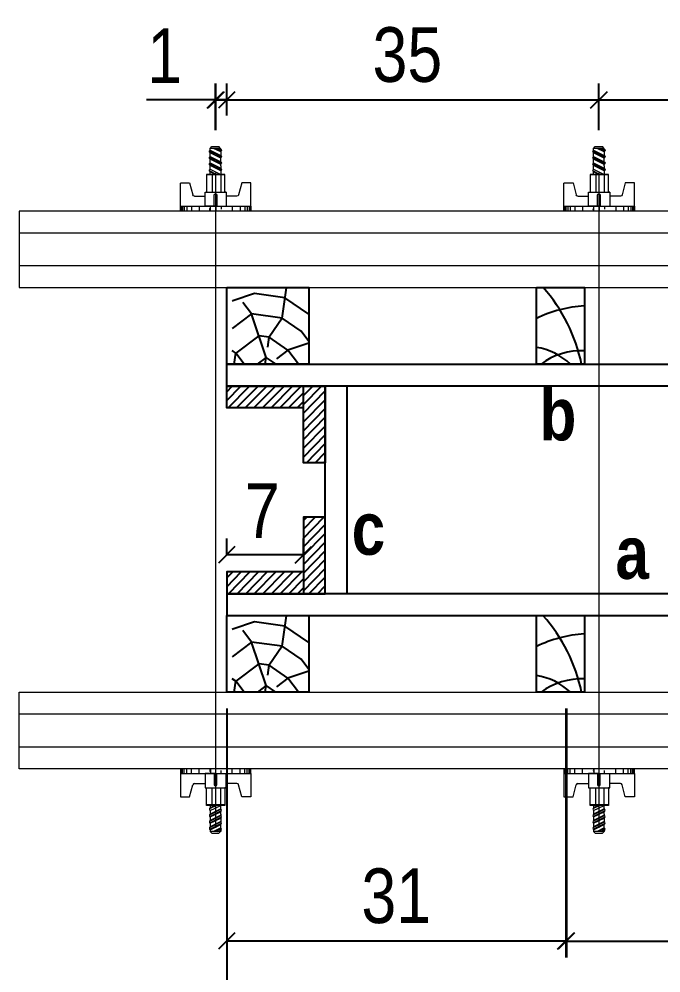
# Model space of a CAD drawing. Extents: x 13741 to 27878, y -21631 to 6985.
# Drawn here: x 19409.6 to 19526.9, y -8333.1 to -8158.6 of the extents above; entities that cross this region are included whole.
import ezdxf

# ---------------------------------------------------------------- set-up
doc = ezdxf.new("R2010")
doc.units = 0
for name, color, linetype in [('1-2 PONTALETE', 7, 'Continuous'), ('COTA', 241, 'Continuous'), ('NOMENCLATURA', 7, 'Continuous'), ('Painéis', 200, 'Continuous'), ('PONTALETE', 7, 'Continuous'), ('SARRAFO', 251, 'Continuous')]:
    doc.layers.add(name, color=color, linetype=linetype)
doc.layers.add('Hachura', color=251, linetype='Continuous', lineweight=9)
doc.layers.add('Perfil Metálico', color=224, linetype='Continuous', lineweight=18)
doc.styles.add('COTA TECNICA 2X', font='techl___.ttf', dxfattribs={"height": 10})
doc.styles.add('ROMANC', font='techb___.ttf', dxfattribs={"height": 2.5})
doc.dimstyles.new('SECAO PILAR', dxfattribs={"dimtxt": 10, "dimasz": 3, "dimexe": 3, "dimexo": 3, "dimgap": 3, "dimtad": 1, "dimdec": 1, "dimlfac": 0.5, "dimzin": 12, "dimdsep": 46, "dimtxsty": 'COTA TECNICA 2X', "dimblk1": 'OBLIQUE', "dimblk2": 'OBLIQUE', "dimsah": 1, "dimcen": 0.9, "dimclrd": 256, "dimclre": 256, "dimclrt": 256, "dimadec": 1, "dimazin": 3, "dimtfac": 1, "dimtdec": 1, "dimtmove": 0, "dimatfit": 3, "dimfxl": 1, "dimtolj": 1, "dimtzin": 12, "dimarcsym": 0})

# ---------------------------------------------------------------- blocks, each defined once
blk = doc.blocks.new('_Oblique')
at = {"color": 0, "linetype": 'ByBlock', "lineweight": -2}
blk.add_line((-0.5, -0.5), (0.5, 0.5), dxfattribs=at)
blk = doc.blocks.new('*D2205')
at = {"layer": 'COTA', "lineweight": -2, "transparency": 16777216}
for p, q in [((19447.54, -8284.73), (19447.54, -8362.02)), ((19571.58, -8284.73), (19571.58, -8362.02)), ((19447.54, -8359.02), (19571.58, -8359.02))]:
    blk.add_line(p, q, dxfattribs=at)
at = {"layer": 'Defpoints', "color": 0, "transparency": 16777216}
for p in [(19447.54, -8281.73), (19571.58, -8281.73), (19571.58, -8359.02)]:
    blk.add_point(p, dxfattribs=at)
at = {"layer": 'COTA', "lineweight": -2, "transparency": 16777216, "xscale": 3, "yscale": 3, "zscale": 3, "rotation": 180}
blk.add_blockref('_Oblique', (19447.54, -8359.02), dxfattribs=at)
at = {"layer": 'COTA', "lineweight": -2, "transparency": 16777216, "xscale": 3, "yscale": 3, "zscale": 3}
blk.add_blockref('_Oblique', (19571.58, -8359.02), dxfattribs=at)
at = {"layer": 'COTA', "transparency": 16777216, "insert": (19509.56, -8350.92), "char_height": 10, "attachment_point": 5, "style": 'COTA TECNICA 2X'}
blk.add_mtext('\\A1;62 - PAINEL', dxfattribs=at)
blk = doc.blocks.new('*D2206')
at = {"layer": 'COTA', "lineweight": -2, "transparency": 16777216}
for p, q in [((19445.47, -8178.91), (19445.47, -8170.36)), ((19447.54, -8176.2), (19447.54, -8170.36)), ((19445.47, -8173.36), (19432.89, -8173.36)), ((19447.54, -8173.36), (19445.47, -8173.36)), ((19447.54, -8173.36), (19450.54, -8173.36))]:
    blk.add_line(p, q, dxfattribs=at)
at = {"layer": 'Defpoints', "color": 0, "transparency": 16777216}
for p in [(19445.47, -8173.36), (19447.54, -8179.2), (19445.47, -8181.91)]:
    blk.add_point(p, dxfattribs=at)
at = {"layer": 'COTA', "lineweight": -2, "transparency": 16777216, "xscale": 3, "yscale": 3, "zscale": 3}
blk.add_blockref('_Oblique', (19445.47, -8173.36), dxfattribs=at)
at = {"layer": 'COTA', "lineweight": -2, "transparency": 16777216, "xscale": 3, "yscale": 3, "zscale": 3, "rotation": 180}
blk.add_blockref('_Oblique', (19447.54, -8173.36), dxfattribs=at)
at = {"layer": 'COTA', "transparency": 16777216, "insert": (19436.18, -8165.3), "char_height": 10, "attachment_point": 5, "style": 'COTA TECNICA 2X'}
blk.add_mtext('\\A1;1', dxfattribs=at)
blk = doc.blocks.new('C')
at = {"layer": 'Hachura', "color": 0}
for p, q in [((0.461, 3.155), (-0.003, 3.155)), ((0.461, 3.05), (-0.003, 3.05)), ((0.461, 2.881), (-0.003, 2.881)), ((0.461, 2.65), (-0.003, 2.65)), ((0, 3.224), (0, -3.224)), ((0.451, 3.224), (0, 3.224)), ((0, 2.747), (0, -1.16)), ((0.451, -3.225), (0.451, 3.224)), ((0.451, 3.224), (2.58, 3.224)), ((2.58, 3.224), (2.58, 2.385)), ((0.461, 2.228), (-0.003, 2.228)), ((1.354, 1.939), (1.354, 0.965)), ((2.58, 2.385), (1.475, 2.094)), ((0.461, 1.512), (0, 1.512)), ((1.741, 0.966), (0.451, 0.966)), ((1.741, -0.968), (1.741, 0.966)), ((1.741, 0.966), (1.741, 0.838)), ((1.741, 0.966), (1.741, 0.838)), ((0.388, 0.487), (0.172, 0.487)), ((1.451, 0.101), (0.451, 0.101)), ((1.741, 0.838), (3.354, 0.838)), ((3.354, 0.451), (1.741, 0.451)), ((3.32, 0.838), (3.32, -0.839)), ((3.354, 0.838), (3.354, -0.839)), ((3.676, 0.451), (3.354, 0.451)), ((3.837, -0.517), (3.354, 0.451)), ((3.354, 0.064), (3.67, -0.57)), ((3.676, 0.451), (4.16, -0.517)), ((3.716, 0.5), (4.251, -0.57)), ((4.371, -0.553), (3.83, 0.53)), ((4.151, 0.451), (3.934, 0.451)), ((4.418, -0.517), (3.934, 0.451)), ((4.151, 0.451), (4.256, 0.451)), ((4.256, 0.451), (4.74, -0.517)), ((4.296, 0.5), (4.831, -0.57)), ((4.952, -0.553), (4.41, 0.53)), ((4.514, 0.451), (4.837, 0.451)), ((4.998, -0.517), (4.514, 0.451)), ((4.837, 0.451), (5.321, -0.517)), ((4.876, 0.5), (5.412, -0.57)), ((5.532, -0.553), (4.991, 0.53)), ((5.579, -0.517), (5.095, 0.451)), ((5.417, 0.451), (5.095, 0.451)), ((5.579, -0.517), (5.095, 0.451)), ((5.417, 0.451), (5.74, -0.194)), ((5.457, 0.5), (5.74, -0.065)), ((5.74, 0.193), (5.571, 0.53)), ((5.74, 0.322), (5.675, 0.451)), ((5.675, 0.451), (5.74, 0.451)), ((5.739, 0.45), (5.9, 0.288)), ((5.739, 0.45), (5.739, -0.518)), ((5.9, -0.356), (5.9, 0.288)), ((0.451, -0.004), (0, -0.004)), ((0.075, -0.481), (0.292, -0.481)), ((0.292, -0.481), (0.397, -0.481)), ((0.451, -0.001), (0.451, -0.968)), ((0.451, -0.157), (1.451, -0.157)), ((0.451, -0.646), (0.451, -0.323)), ((0.451, -3.225), (0.451, -0.646)), ((3.354, -0.323), (1.741, -0.323)), ((3.354, -0.839), (1.741, -0.839)), ((3.354, -0.065), (3.579, -0.517)), ((3.354, -0.517), (3.579, -0.517)), ((3.837, -0.517), (4.16, -0.517)), ((4.418, -0.517), (4.74, -0.517)), ((4.634, -0.517), (4.74, -0.517)), ((4.998, -0.517), (5.321, -0.517)), ((5.579, -0.517), (5.74, -0.517)), ((5.739, -0.518), (5.9, -0.356)), ((5.739, -0.518), (5.739, -0.518)), ((0.461, -1.521), (-0.003, -1.521)), ((0.451, -0.968), (1.741, -0.968)), ((1.354, -1.94), (1.354, -0.968)), ((0.461, -2.228), (-0.003, -2.228)), ((2.58, -2.387), (1.475, -2.096)), ((2.58, -3.225), (2.58, -2.387)), ((0.461, -2.65), (-0.003, -2.65)), ((0.461, -2.881), (-0.003, -2.881)), ((0.461, -3.05), (-0.003, -3.05)), ((0.461, -3.155), (-0.003, -3.155)), ((0, -3.224), (2.568, -3.224))]:
    blk.add_line(p, q, dxfattribs=at)
for centre, radius, start, end in [((1.516, 1.939), 0.161, 104.74356, 180), ((1.445, -0.028), 0.129, 272.69497, 87.30503), ((3.805, 0.389), 0.143, 25.56881, 154.43119), ((4.385, 0.389), 0.143, 25.56881, 154.43119), ((4.966, 0.389), 0.143, 25.56881, 154.43119), ((5.546, 0.389), 0.143, 25.56881, 154.43119), ((0.166, -0.366), 0.174, 221.74404, 317.85924), ((3.708, -0.4), 0.174, 222.14076, 318.25596), ((4.289, -0.4), 0.174, 222.14076, 318.25596), ((4.869, -0.4), 0.174, 222.14076, 318.25596), ((5.45, -0.4), 0.174, 222.14076, 318.25596), ((5.61, -0.401), 0.174, 317.85924, 318.25596), ((1.516, -1.94), 0.161, 180, 255.25644)]:
    blk.add_arc(centre, radius, start, end, dxfattribs=at)
blk = doc.blocks.new('*D2208')
at = {"layer": 'COTA', "lineweight": -2, "transparency": 16777216}
for p, q in [((19447.54, -8284.73), (19447.54, -8330.27)), ((19509.56, -8284.73), (19509.56, -8330.27)), ((19509.56, -8327.27), (19447.54, -8327.27))]:
    blk.add_line(p, q, dxfattribs=at)
at = {"layer": 'Defpoints', "color": 0, "transparency": 16777216}
for p in [(19447.54, -8281.73), (19509.56, -8281.73), (19447.54, -8327.27)]:
    blk.add_point(p, dxfattribs=at)
at = {"layer": 'COTA', "lineweight": -2, "transparency": 16777216, "xscale": 3, "yscale": 3, "zscale": 3, "rotation": 180}
blk.add_blockref('_Oblique', (19447.54, -8327.27), dxfattribs=at)
at = {"layer": 'COTA', "lineweight": -2, "transparency": 16777216, "xscale": 3, "yscale": 3, "zscale": 3}
blk.add_blockref('_Oblique', (19509.56, -8327.27), dxfattribs=at)
at = {"layer": 'COTA', "transparency": 16777216, "insert": (19478.55, -8319.05), "char_height": 10, "attachment_point": 5, "style": 'COTA TECNICA 2X'}
blk.add_mtext('\\A1;31', dxfattribs=at)
blk = doc.blocks.new('*D2212')
at = {"layer": 'COTA', "lineweight": -2, "transparency": 16777216}
for p, q in [((19445.57, -8178.91), (19445.57, -8170.36)), ((19515.59, -8178.91), (19515.59, -8170.36)), ((19445.57, -8173.36), (19515.59, -8173.36))]:
    blk.add_line(p, q, dxfattribs=at)
at = {"layer": 'Defpoints', "color": 0, "transparency": 16777216}
for p in [(19515.59, -8173.36), (19445.57, -8181.91), (19515.59, -8181.91)]:
    blk.add_point(p, dxfattribs=at)
at = {"layer": 'COTA', "lineweight": -2, "transparency": 16777216, "xscale": 3, "yscale": 3, "zscale": 3, "rotation": 180}
blk.add_blockref('_Oblique', (19445.57, -8173.36), dxfattribs=at)
at = {"layer": 'COTA', "lineweight": -2, "transparency": 16777216, "xscale": 3, "yscale": 3, "zscale": 3}
blk.add_blockref('_Oblique', (19515.59, -8173.36), dxfattribs=at)
at = {"layer": 'COTA', "transparency": 16777216, "insert": (19480.58, -8165.14), "char_height": 10, "attachment_point": 5, "style": 'COTA TECNICA 2X'}
blk.add_mtext('\\A1;35', dxfattribs=at)
blk = doc.blocks.new('*D2213')
at = {"layer": 'COTA', "lineweight": -2, "transparency": 16777216}
for p, q in [((19515.59, -8178.91), (19515.59, -8170.36)), ((19573.57, -8179.05), (19573.57, -8170.36)), ((19515.59, -8173.36), (19573.57, -8173.36))]:
    blk.add_line(p, q, dxfattribs=at)
at = {"layer": 'Defpoints', "color": 0, "transparency": 16777216}
for p in [(19573.57, -8173.36), (19515.59, -8181.91), (19573.57, -8182.05)]:
    blk.add_point(p, dxfattribs=at)
at = {"layer": 'COTA', "lineweight": -2, "transparency": 16777216, "xscale": 3, "yscale": 3, "zscale": 3, "rotation": 180}
blk.add_blockref('_Oblique', (19515.59, -8173.36), dxfattribs=at)
at = {"layer": 'COTA', "lineweight": -2, "transparency": 16777216, "xscale": 3, "yscale": 3, "zscale": 3}
blk.add_blockref('_Oblique', (19573.57, -8173.36), dxfattribs=at)
at = {"layer": 'COTA', "transparency": 16777216, "insert": (19544.58, -8165.27), "char_height": 10, "attachment_point": 5, "style": 'COTA TECNICA 2X'}
blk.add_mtext('\\A1;29', dxfattribs=at)
blk = doc.blocks.new('*D2209')
at = {"layer": 'COTA', "lineweight": -2, "transparency": 16777216}
for p, q in [((19509.66, -8284.73), (19509.66, -8330.27)), ((19571.58, -8284.73), (19571.58, -8330.27)), ((19509.66, -8327.27), (19571.58, -8327.27))]:
    blk.add_line(p, q, dxfattribs=at)
at = {"layer": 'Defpoints', "color": 0, "transparency": 16777216}
for p in [(19509.66, -8281.73), (19571.58, -8281.73), (19571.58, -8327.27)]:
    blk.add_point(p, dxfattribs=at)
at = {"layer": 'COTA', "lineweight": -2, "transparency": 16777216, "xscale": 3, "yscale": 3, "zscale": 3, "rotation": 180}
blk.add_blockref('_Oblique', (19509.66, -8327.27), dxfattribs=at)
at = {"layer": 'COTA', "lineweight": -2, "transparency": 16777216, "xscale": 3, "yscale": 3, "zscale": 3}
blk.add_blockref('_Oblique', (19571.58, -8327.27), dxfattribs=at)
at = {"layer": 'COTA', "transparency": 16777216, "insert": (19540.62, -8319.05), "char_height": 10, "attachment_point": 5, "style": 'COTA TECNICA 2X'}
blk.add_mtext('\\A1;31', dxfattribs=at)
blk = doc.blocks.new('*D2211')
at = {"layer": 'COTA', "lineweight": -2, "transparency": 16777216}
for p, q in [((19447.54, -8256.72), (19447.54, -8253.6)), ((19461.56, -8256.72), (19461.56, -8253.6)), ((19461.56, -8256.6), (19447.54, -8256.6))]:
    blk.add_line(p, q, dxfattribs=at)
at = {"layer": 'Defpoints', "color": 0, "transparency": 16777216}
for p in [(19447.54, -8256.6), (19447.54, -8259.72), (19461.56, -8259.72)]:
    blk.add_point(p, dxfattribs=at)
at = {"layer": 'COTA', "lineweight": -2, "transparency": 16777216, "xscale": 3, "yscale": 3, "zscale": 3, "rotation": 180}
blk.add_blockref('_Oblique', (19447.54, -8256.6), dxfattribs=at)
at = {"layer": 'COTA', "lineweight": -2, "transparency": 16777216, "xscale": 3, "yscale": 3, "zscale": 3}
blk.add_blockref('_Oblique', (19461.56, -8256.6), dxfattribs=at)
at = {"layer": 'COTA', "transparency": 16777216, "insert": (19454.05, -8248.53), "char_height": 10, "attachment_point": 5, "style": 'COTA TECNICA 2X'}
blk.add_mtext('\\A1;7', dxfattribs=at)

msp = doc.modelspace()

# ---------------------------------------------------------------- hatches: boundary and pattern name
at = {"layer": 'PONTALETE'}
h = msp.add_hatch(dxfattribs=at)
h.set_pattern_fill('TRONCO', color=1, scale=37.5, angle=82, style=0, pattern_type=2)
h.set_pattern_definition([(82, (7814.067, -6859.06), (-31.91606, 42.35404), [11.25, -26.25]), (82, (7812.21, -6858.8), (-31.91606, 42.35404), [11.25, -26.25]), (82, (7808.757, -6856.42), (-31.91606, 42.35404), [7.5, -30]), (82, (7805.305, -6854.042), (-31.91606, 42.35404), [5.625, -31.875]), (82, (7801.59, -6853.52), (-31.91606, 42.35404), [3.75, -33.75]), (82, (7796.573, -6862.282), (-31.91606, 42.35404), [1.875, -9.375, 1.875, -24.375]), (82, (7795.5, -6856.45), (-31.91606, 42.35404), [1.875, -15, 5.625, -15]), (82, (7794.686, -6848.763), (-31.91606, 42.35404), [1.875, -1.875, 1.875, -31.875]), (82, (7792.57, -6850.36), (-31.91606, 42.35404), [1.875, -35.625]), (82, (7788.594, -6851.694), (-31.91606, 42.35404), [5.625, -31.875]), (82, (7784.88, -6851.17), (-31.91606, 42.35404), [7.5, -30]), (82, (7780.906, -6852.507), (-31.91606, 42.35404), [9.375, -11.25, 1.875, -15]), (172, (7801.1, -6870.492), (-42.35404, -31.91606), [1.875, -3.75, 9.375, -22.5]), (172, (7797.647, -6868.113), (-42.35404, -31.91606), [1.875, -1.875, 5.625, -28.125]), (172, (7783.054, -6864.17), (-42.35404, -31.91606), [3.75, -33.75]), (172, (7798.17, -6864.4), (-42.35404, -31.91606), [7.5, -11.25, 1.875, -16.875]), (172, (7778.006, -6859.673), (-42.35404, -31.91606), [1.875, -35.625]), (172, (7796.834, -6860.425), (-42.35404, -31.91606), [5.625, -31.875]), (172, (7795.5, -6856.45), (-42.35404, -31.91606), [3.75, -33.75]), (172, (7796.02, -6852.737), (-42.35404, -31.91606), [1.875, -5.625, 5.625, -24.375]), (172, (7794.425, -6850.62), (-42.35404, -31.91606), [1.875, -35.625]), (172, (7802.113, -6849.807), (-42.35404, -31.91606), [5.25, -32.25]), (172, (7809.8, -6848.994), (-42.35404, -31.91606), [3.75, -33.75]), (172, (7795.47, -6843.193), (-42.35404, -31.91606), [1.875, -35.625]), (172, (7797.848, -6839.74), (-42.35404, -31.91606), [5.625, -31.875]), (172, (7798.37, -6836.027), (-42.35404, -31.91606), [5.625, -31.875]), (127, (7812.44, -6843.684), (-37.13505, 5.21899), [2.651625, -2.651625, 2.651625, -45.078134]), (127, (7802.113, -6849.807), (-37.13505, 5.21899), [5.30325, -47.72976]), (127, (7781.458, -6862.05), (-37.13505, 5.21899), [5.30325, -47.72976]), (127, (7791.786, -6855.93), (-37.13505, 5.21899), [5.30325, -47.72976]), (127, (7799.474, -6855.116), (-37.13505, 5.21899), [5.30325, -47.72976]), (127, (7808.466, -6845.02), (-37.13505, 5.21899), [5.30325, -47.72976]), (127, (7806.088, -6848.472), (-37.13505, 5.21899), [7.95495, -45.07806]), (127, (7787.81, -6857.264), (-37.13505, 5.21899), [2.65162, -50.38138]), (127, (7783.837, -6858.599), (-37.13505, 5.21899), [2.65162, -50.38138]), (127, (7785.924, -6843.745), (-37.13505, 5.21899), [2.65162, -50.38138]), (127, (7802.404, -6861.208), (-37.13505, 5.21899), [2.65162, -50.38138]), (127, (7792.277, -6838.957), (-37.13505, 5.21899), [2.65162, -50.38138]), (127, (7794.164, -6852.476), (-37.13505, 5.21899), [2.65162, -50.38138]), (127, (7790.973, -6848.24), (-37.13505, 5.21899), [2.65162, -50.38138]), (217, (7798.14, -6851.142), (-5.21899, -37.13505), [2.651625, -2.651625, 7.95495, -39.77481]), (217, (7798.922, -6845.57), (-5.21899, -37.13505), [2.65162, -50.38138]), (217, (7811.92, -6847.398), (-5.21899, -37.13505), [2.65162, -50.38138]), (217, (7801.59, -6853.52), (-5.21899, -37.13505), [2.65162, -50.38138]), (217, (7794.947, -6846.906), (-5.21899, -37.13505), [2.65162, -50.38138]), (217, (7802.926, -6857.495), (-5.21899, -37.13505), [2.65162, -50.38138]), (217, (7805.014, -6842.64), (-5.21899, -37.13505), [2.65162, -50.38138]), (217, (7812.5, -6870.2), (-5.21899, -37.13505), [2.65162, -50.38138]), (217, (7810.905, -6868.083), (-5.21899, -37.13505), [5.30325, -47.72976]), (217, (7809.31, -6865.965), (-5.21899, -37.13505), [5.30325, -47.72976]), (217, (7809.83, -6862.252), (-5.21899, -37.13505), [5.30325, -47.72976]), (217, (7806.38, -6859.873), (-5.21899, -37.13505), [5.30325, -47.72976]), (217, (7793.612, -6842.932), (-5.21899, -37.13505), [5.30325, -47.72976]), (217, (7813.224, -6838.114), (-5.21899, -37.13505), [5.30325, -47.72976]), (217, (7783.777, -6832.082), (-5.21899, -37.13505), [5.30325, -47.72976]), (217, (7787.49, -6832.604), (-5.21899, -37.13505), [5.30325, -47.72976]), (217, (7788.825, -6836.579), (-5.21899, -37.13505), [5.30325, -47.72976]), (217, (7785.172, -6862.573), (-5.21899, -37.13505), [7.95495, -45.07806]), (217, (7792.277, -6838.957), (-5.21899, -37.13505), [7.95495, -45.07806]), (108.56505, (7778.266, -6857.816), (5.218991, 37.135053), [4.1925, -79.66005]), (108.56505, (7796.834, -6860.425), (5.218991, 37.135053), [4.1925, -79.66005]), (108.56505, (7786.215, -6855.146), (5.218991, 37.135053), [4.1925, -79.66005]), (108.56505, (7813.776, -6847.659), (5.218991, 37.135053), [4.1925, -79.66005]), (108.56505, (7809.801, -6848.994), (5.218991, 37.135053), [4.1925, -79.66005]), (108.56505, (7800.808, -6859.09), (5.218991, 37.135053), [4.1925, -79.66005]), (108.56505, (7782.241, -6856.481), (5.218991, 37.135053), [4.1925, -79.66005]), (108.56505, (7794.947, -6846.906), (5.218991, 37.135053), [8.385, -75.46755]), (145.43495, (7789.377, -6846.123), (-37.135053, 5.218991), [4.1925, -79.66005]), (145.43495, (7801.3, -6842.119), (-37.135053, 5.218991), [4.1925, -79.66005]), (145.43495, (7791.264, -6859.642), (-37.135053, 5.218991), [4.1925, -79.66005]), (145.43495, (7788.363, -6866.809), (-37.135053, 5.218991), [4.1925, -79.66005]), (145.43495, (7798.922, -6845.571), (-37.135053, 5.218991), [4.1925, -79.66005]), (145.43495, (7798.4, -6849.285), (-37.135053, 5.218991), [4.1925, -79.66005]), (145.43495, (7790.742, -6863.356), (-37.135053, 5.218991), [8.385, -75.46755]), (145.43495, (7807.653, -6837.331), (-37.135053, 5.218991), [8.385, -75.46755]), (145.43495, (7805.275, -6840.784), (-37.135053, 5.218991), [8.385, -75.46755]), (198.56505, (7806.67, -6871.275), (-37.135053, 5.218991), [4.1925, -79.66005]), (198.56505, (7786.245, -6868.404), (-37.135053, 5.218991), [4.1925, -79.66005]), (198.56505, (7813.284, -6864.63), (-37.135053, 5.218991), [4.1925, -79.66005]), (198.56505, (7779.34, -6863.647), (-37.135053, 5.218991), [4.1925, -79.66005]), (198.56505, (7802.143, -6863.065), (-37.135053, 5.218991), [4.1925, -79.66005]), (198.56505, (7799.474, -6855.116), (-37.135053, 5.218991), [4.1925, -79.66005]), (198.56505, (7792.568, -6850.359), (-37.135053, 5.218991), [4.1925, -79.66005]), (198.56505, (7805.074, -6869.157), (-37.135057, 5.219004), [4.1925, -79.66005]), (198.56505, (7800.808, -6859.09), (-37.135053, 5.218991), [4.1925, -79.66005]), (198.56505, (7806.088, -6848.472), (-37.135053, 5.218991), [4.1925, -79.66005]), (198.56505, (7802.896, -6844.236), (-37.135053, 5.218991), [4.1925, -79.66005]), (198.56505, (7792.8, -6835.244), (-37.135053, 5.218991), [4.1925, -79.66005]), (198.56505, (7777.745, -6861.53), (-37.135053, 5.218991), [4.1925, -79.66005]), (198.56505, (7778.818, -6867.36), (-37.135053, 5.218991), [8.385, -75.46755]), (198.56505, (7805.596, -6865.444), (-37.135053, 5.218991), [8.385, -75.46755]), (235.43495, (7810.383, -6871.797), (-5.218991, -37.135053), [4.1925, -79.66005]), (235.43495, (7816.676, -6840.493), (-5.218991, -37.135053), [4.1925, -79.66005]), (235.43495, (7797.848, -6839.74), (-5.218991, -37.135053), [4.1925, -79.66005]), (235.43495, (7808.757, -6856.42), (-5.218991, -37.135053), [4.1925, -79.66005]), (235.43495, (7812.21, -6858.8), (-5.218991, -37.135053), [4.1925, -79.66005]), (235.43495, (7805.305, -6854.042), (-5.218991, -37.135053), [4.1925, -79.66005]), (235.43495, (7784.59, -6839.77), (-5.218991, -37.135053), [4.1925, -79.66005]), (235.43495, (7783.255, -6835.796), (-5.218991, -37.135053), [8.385, -75.46755])])
h.paths.add_polyline_path([(19448.54, -8221.71), (19462.54, -8221.71), (19462.54, -8207.71), (19448.54, -8207.71)])
h = msp.add_hatch(dxfattribs=at)
h.set_pattern_fill('TRONCO', color=1, scale=37.5, angle=82, style=0, pattern_type=2)
h.set_pattern_definition([(82, (7814.067, -6919.09), (-31.91606, 42.35404), [11.25, -26.25]), (82, (7812.21, -6918.828), (-31.91606, 42.35404), [11.25, -26.25]), (82, (7808.757, -6916.45), (-31.91606, 42.35404), [7.5, -30]), (82, (7805.305, -6914.07), (-31.91606, 42.35404), [5.625, -31.875]), (82, (7801.59, -6913.55), (-31.91606, 42.35404), [3.75, -33.75]), (82, (7796.573, -6922.31), (-31.91606, 42.35404), [1.875, -9.375, 1.875, -24.375]), (82, (7795.5, -6916.48), (-31.91606, 42.35404), [1.875, -15, 5.625, -15]), (82, (7794.686, -6908.79), (-31.91606, 42.35404), [1.875, -1.875, 1.875, -31.875]), (82, (7792.57, -6910.387), (-31.91606, 42.35404), [1.875, -35.625]), (82, (7788.594, -6911.72), (-31.91606, 42.35404), [5.625, -31.875]), (82, (7784.88, -6911.2), (-31.91606, 42.35404), [7.5, -30]), (82, (7780.906, -6912.535), (-31.91606, 42.35404), [9.375, -11.25, 1.875, -15]), (172, (7801.1, -6930.52), (-42.35404, -31.91606), [1.875, -3.75, 9.375, -22.5]), (172, (7797.647, -6928.14), (-42.35404, -31.91606), [1.875, -1.875, 5.625, -28.125]), (172, (7783.054, -6924.197), (-42.35404, -31.91606), [3.75, -33.75]), (172, (7798.17, -6924.428), (-42.35404, -31.91606), [7.5, -11.25, 1.875, -16.875]), (172, (7778.006, -6919.7), (-42.35404, -31.91606), [1.875, -35.625]), (172, (7796.834, -6920.453), (-42.35404, -31.91606), [5.625, -31.875]), (172, (7795.5, -6916.48), (-42.35404, -31.91606), [3.75, -33.75]), (172, (7796.02, -6912.766), (-42.35404, -31.91606), [1.875, -5.625, 5.625, -24.375]), (172, (7794.425, -6910.648), (-42.35404, -31.91606), [1.875, -35.625]), (172, (7802.113, -6909.835), (-42.35404, -31.91606), [5.25, -32.25]), (172, (7809.8, -6909.022), (-42.35404, -31.91606), [3.75, -33.75]), (172, (7795.47, -6903.22), (-42.35404, -31.91606), [1.875, -35.625]), (172, (7797.848, -6899.77), (-42.35404, -31.91606), [5.625, -31.875]), (172, (7798.37, -6896.055), (-42.35404, -31.91606), [5.625, -31.875]), (127, (7812.44, -6903.713), (-37.13505, 5.21899), [2.651625, -2.651625, 2.651625, -45.078134]), (127, (7802.113, -6909.835), (-37.13505, 5.21899), [5.30325, -47.72976]), (127, (7781.458, -6922.08), (-37.13505, 5.21899), [5.30325, -47.72976]), (127, (7791.786, -6915.957), (-37.13505, 5.21899), [5.30325, -47.72976]), (127, (7799.474, -6915.144), (-37.13505, 5.21899), [5.30325, -47.72976]), (127, (7808.466, -6905.047), (-37.13505, 5.21899), [5.30325, -47.72976]), (127, (7806.088, -6908.5), (-37.13505, 5.21899), [7.95495, -45.07806]), (127, (7787.81, -6917.292), (-37.13505, 5.21899), [2.65162, -50.38138]), (127, (7783.837, -6918.627), (-37.13505, 5.21899), [2.65162, -50.38138]), (127, (7785.924, -6903.773), (-37.13505, 5.21899), [2.65162, -50.38138]), (127, (7802.404, -6921.236), (-37.13505, 5.21899), [2.65162, -50.38138]), (127, (7792.277, -6898.985), (-37.13505, 5.21899), [2.65162, -50.38138]), (127, (7794.164, -6912.505), (-37.13505, 5.21899), [2.65162, -50.38138]), (127, (7790.973, -6908.27), (-37.13505, 5.21899), [2.65162, -50.38138]), (217, (7798.14, -6911.17), (-5.21899, -37.13505), [2.651625, -2.651625, 7.95495, -39.77481]), (217, (7798.922, -6905.6), (-5.21899, -37.13505), [2.65162, -50.38138]), (217, (7811.92, -6907.426), (-5.21899, -37.13505), [2.65162, -50.38138]), (217, (7801.59, -6913.548), (-5.21899, -37.13505), [2.65162, -50.38138]), (217, (7794.947, -6906.934), (-5.21899, -37.13505), [2.65162, -50.38138]), (217, (7802.926, -6917.523), (-5.21899, -37.13505), [2.65162, -50.38138]), (217, (7805.014, -6902.67), (-5.21899, -37.13505), [2.65162, -50.38138]), (217, (7812.5, -6930.23), (-5.21899, -37.13505), [2.65162, -50.38138]), (217, (7810.905, -6928.111), (-5.21899, -37.13505), [5.30325, -47.72976]), (217, (7809.31, -6925.994), (-5.21899, -37.13505), [5.30325, -47.72976]), (217, (7809.83, -6922.28), (-5.21899, -37.13505), [5.30325, -47.72976]), (217, (7806.38, -6919.901), (-5.21899, -37.13505), [5.30325, -47.72976]), (217, (7793.612, -6902.96), (-5.21899, -37.13505), [5.30325, -47.72976]), (217, (7813.224, -6898.142), (-5.21899, -37.13505), [5.30325, -47.72976]), (217, (7783.777, -6892.11), (-5.21899, -37.13505), [5.30325, -47.72976]), (217, (7787.49, -6892.632), (-5.21899, -37.13505), [5.30325, -47.72976]), (217, (7788.825, -6896.607), (-5.21899, -37.13505), [5.30325, -47.72976]), (217, (7785.172, -6922.6), (-5.21899, -37.13505), [7.95495, -45.07806]), (217, (7792.277, -6898.985), (-5.21899, -37.13505), [7.95495, -45.07806]), (108.56505, (7778.266, -6917.844), (5.218991, 37.135053), [4.1925, -79.66005]), (108.56505, (7796.834, -6920.453), (5.218991, 37.135053), [4.1925, -79.66005]), (108.56505, (7786.215, -6915.174), (5.218991, 37.135053), [4.1925, -79.66005]), (108.56505, (7813.776, -6907.687), (5.218991, 37.135053), [4.1925, -79.66005]), (108.56505, (7809.801, -6909.022), (5.218991, 37.135053), [4.1925, -79.66005]), (108.56505, (7800.808, -6919.119), (5.218991, 37.135053), [4.1925, -79.66005]), (108.56505, (7782.241, -6916.509), (5.218991, 37.135053), [4.1925, -79.66005]), (108.56505, (7794.947, -6906.934), (5.218991, 37.135053), [8.385, -75.46755]), (145.43495, (7789.377, -6906.151), (-37.135053, 5.218991), [4.1925, -79.66005]), (145.43495, (7801.3, -6902.147), (-37.135053, 5.218991), [4.1925, -79.66005]), (145.43495, (7791.264, -6919.67), (-37.135053, 5.218991), [4.1925, -79.66005]), (145.43495, (7788.363, -6926.837), (-37.135053, 5.218991), [4.1925, -79.66005]), (145.43495, (7798.922, -6905.6), (-37.135053, 5.218991), [4.1925, -79.66005]), (145.43495, (7798.4, -6909.313), (-37.135053, 5.218991), [4.1925, -79.66005]), (145.43495, (7790.742, -6923.384), (-37.135053, 5.218991), [8.385, -75.46755]), (145.43495, (7807.653, -6897.36), (-37.135053, 5.218991), [8.385, -75.46755]), (145.43495, (7805.275, -6900.812), (-37.135053, 5.218991), [8.385, -75.46755]), (198.56505, (7806.67, -6931.303), (-37.135053, 5.218991), [4.1925, -79.66005]), (198.56505, (7786.245, -6928.432), (-37.135053, 5.218991), [4.1925, -79.66005]), (198.56505, (7813.284, -6924.659), (-37.135053, 5.218991), [4.1925, -79.66005]), (198.56505, (7779.34, -6923.675), (-37.135053, 5.218991), [4.1925, -79.66005]), (198.56505, (7802.143, -6923.093), (-37.135053, 5.218991), [4.1925, -79.66005]), (198.56505, (7799.474, -6915.144), (-37.135053, 5.218991), [4.1925, -79.66005]), (198.56505, (7792.568, -6910.387), (-37.135053, 5.218991), [4.1925, -79.66005]), (198.56505, (7805.074, -6929.185), (-37.135057, 5.219004), [4.1925, -79.66005]), (198.56505, (7800.808, -6919.119), (-37.135053, 5.218991), [4.1925, -79.66005]), (198.56505, (7806.088, -6908.5), (-37.135053, 5.218991), [4.1925, -79.66005]), (198.56505, (7802.896, -6904.265), (-37.135053, 5.218991), [4.1925, -79.66005]), (198.56505, (7792.8, -6895.272), (-37.135053, 5.218991), [4.1925, -79.66005]), (198.56505, (7777.745, -6921.557), (-37.135053, 5.218991), [4.1925, -79.66005]), (198.56505, (7778.818, -6927.389), (-37.135053, 5.218991), [8.385, -75.46755]), (198.56505, (7805.596, -6925.472), (-37.135053, 5.218991), [8.385, -75.46755]), (235.43495, (7810.383, -6931.825), (-5.218991, -37.135053), [4.1925, -79.66005]), (235.43495, (7816.676, -6900.521), (-5.218991, -37.135053), [4.1925, -79.66005]), (235.43495, (7797.848, -6899.768), (-5.218991, -37.135053), [4.1925, -79.66005]), (235.43495, (7808.757, -6916.449), (-5.218991, -37.135053), [4.1925, -79.66005]), (235.43495, (7812.21, -6918.828), (-5.218991, -37.135053), [4.1925, -79.66005]), (235.43495, (7805.305, -6914.07), (-5.218991, -37.135053), [4.1925, -79.66005]), (235.43495, (7784.59, -6899.798), (-5.218991, -37.135053), [4.1925, -79.66005]), (235.43495, (7783.255, -6895.824), (-5.218991, -37.135053), [8.385, -75.46755])])
h.paths.add_polyline_path([(19448.54, -8281.73), (19462.54, -8281.73), (19462.54, -8267.73), (19448.54, -8267.73)])
at = {"layer": 'SARRAFO'}
h = msp.add_hatch(dxfattribs=at)
h.set_pattern_fill('ANSI31', color=256, scale=9, angle=0.5, style=0)
h.set_pattern_definition([(45.5, (-77393.0281, -41915.2593), (-0.802406755, 0.788522922), [])])
h.paths.add_polyline_path([(19447.54, -8225.72), (19447.54, -8229.72), (19461.56, -8229.72), (19461.56, -8225.72)])
h = msp.add_hatch(dxfattribs=at)
h.set_pattern_fill('ANSI31', color=256, scale=9, angle=0.5, style=0)
h.set_pattern_definition([(45.5, (-96190.0783, -41969.3044), (-0.802406755, 0.788522922), [])])
h.paths.add_polyline_path([(19465.56, -8225.72), (19461.56, -8225.72), (19461.56, -8239.74), (19465.56, -8239.74)])
h = msp.add_hatch(dxfattribs=at)
h.set_pattern_fill('ANSI31', color=256, scale=9, angle=0.5, style=0)
h.set_pattern_definition([(45.5, (-96190.0783, -41979.3044), (-0.802406755, 0.788522922), [])])
h.paths.add_polyline_path([(19465.56, -8263.72), (19461.56, -8263.72), (19461.56, -8249.7), (19465.56, -8249.7)])
h = msp.add_hatch(dxfattribs=at)
h.set_pattern_fill('ANSI31', color=256, scale=9, angle=0.5, style=0)
h.set_pattern_definition([(45.5, (-77393.0281, -41925.2593), (-0.802406755, 0.788522922), [])])
h.paths.add_polyline_path([(19447.54, -8259.72), (19447.54, -8263.72), (19461.56, -8263.72), (19461.56, -8259.72)])

# ---------------------------------------------------------------- linework, layer by layer
at = {"layer": '1-2 PONTALETE', "color": 1}
for centre, radius, start, end in [((19514.38, -8234.32), 23.32, 93.5441, 115.9137), ((19502.33, -8230.24), 11.74, 46.6479, 80.9173), ((19512.39, -8231.58), 12.32, 87.4574, 126.7023), ((19514.38, -8294.35), 23.32, 93.5441, 115.9137), ((19502.33, -8290.27), 11.74, 46.6479, 80.9173), ((19512.39, -8291.61), 12.32, 87.4574, 126.7023)]:
    msp.add_arc(centre, radius, start, end, dxfattribs=at)
at = {"layer": 'Hachura'}
for p, q in [((19445.54, -8306.53), (19445.53, -8186.71)), ((19515.66, -8306.53), (19515.65, -8186.71))]:
    msp.add_line(p, q, dxfattribs=at)
at = {"layer": 'Painéis'}
for p, q in [((19465.56, -8263.72), (19465.56, -8225.72)), ((19469.56, -8263.72), (19469.56, -8225.72))]:
    msp.add_line(p, q, dxfattribs=at)
for points in [[(19571.58, -8221.71), (19571.58, -8225.72), (19447.54, -8225.72), (19447.54, -8221.71)], [(19571.58, -8267.73), (19571.58, -8263.72), (19447.54, -8263.72), (19447.54, -8267.73)]]:
    msp.add_lwpolyline(points, close=True, dxfattribs=at)
at = {"layer": 'Perfil Metálico'}
for p, q in [((19409.58, -8197.71), (19609.94, -8197.71)), ((19609.94, -8203.71), (19409.58, -8203.71)), ((19609.94, -8285.73), (19409.58, -8285.73)), ((19409.58, -8291.73), (19609.94, -8291.73))]:
    msp.add_line(p, q, dxfattribs=at)
for points in [[(19409.58, -8193.71), (19409.58, -8207.71), (19609.94, -8207.71), (19609.94, -8193.71)], [(19409.58, -8295.73), (19409.58, -8281.73), (19609.94, -8281.73), (19609.94, -8295.73)]]:
    msp.add_lwpolyline(points, close=True, dxfattribs=at)
at = {"layer": 'PONTALETE', "color": 1}
for points in [[(19447.54, -8207.71), (19462.54, -8207.71), (19462.54, -8221.71), (19447.54, -8221.71)], [(19504.19, -8207.71), (19512.94, -8207.71), (19512.94, -8221.71), (19504.19, -8221.71)], [(19447.54, -8267.73), (19462.54, -8267.73), (19462.54, -8281.73), (19447.54, -8281.73)], [(19504.19, -8267.73), (19512.94, -8267.73), (19512.94, -8281.73), (19504.19, -8281.73)]]:
    msp.add_lwpolyline(points, close=True, dxfattribs=at)
for centre in [(19482.63, -8227.84), (19482.63, -8287.87)]:
    msp.add_arc(centre, 30.42, 11.6357, 41.4455, dxfattribs=at)
at = {"layer": 'SARRAFO'}
for points in [[(19447.54, -8225.72), (19465.56, -8225.72), (19465.56, -8239.74), (19461.56, -8239.74), (19461.56, -8225.72)], [(19461.56, -8229.72), (19447.54, -8229.72), (19447.54, -8225.72)], [(19447.54, -8263.72), (19465.56, -8263.72), (19465.56, -8249.7), (19461.56, -8249.7), (19461.56, -8263.72)], [(19461.56, -8259.72), (19447.54, -8259.72), (19447.54, -8263.72)]]:
    msp.add_lwpolyline(points, dxfattribs=at)

# ---------------------------------------------------------------- block references
at = {"layer": 'Hachura', "linetype": 'Continuous', "yscale": 2, "zscale": 2, "rotation": 270}
for p, xscale in [((19445.54, -8193.71), -2), ((19515.66, -8193.71), -2), ((19445.54, -8295.73), 2), ((19515.66, -8295.73), 2)]:
    msp.add_blockref('C', p, dxfattribs=dict(at, xscale=xscale))

# ---------------------------------------------------------------- texts
at = {"layer": 'NOMENCLATURA', "style": 'ROMANC'}
for s, p in [('b', (19504.76, -8235.66)), ('c', (19470.4, -8256.59)), ('a', (19518.63, -8261))]:
    msp.add_text(s, height=9.6, dxfattribs=at).set_placement(p)

# ---------------------------------------------------------------- dimensions: what is measured, and where the dimension line sits
at = {"layer": 'COTA'}
for base, p1, p2, picture, middle in [((19445.47, -8173.36), (19447.54, -8179.2), (19445.47, -8181.91), '*D2206', (19436.18, -8165.3)), ((19515.59, -8173.36), (19445.57, -8181.91), (19515.59, -8181.91), '*D2212', (19480.58, -8165.14)), ((19573.57, -8173.36), (19515.59, -8181.91), (19573.57, -8182.05), '*D2213', (19544.58, -8165.27)), ((19447.54, -8327.27), (19509.56, -8281.73), (19447.54, -8281.73), '*D2208', (19478.55, -8319.05)), ((19571.58, -8327.27), (19509.66, -8281.73), (19571.58, -8281.73), '*D2209', (19540.62, -8319.05))]:
    dim = msp.add_linear_dim(base=base, p1=p1, p2=p2, dimstyle='SECAO PILAR', dxfattribs=at)
    dim.commit()
    dim.dimension.update_dxf_attribs({"geometry": picture, "text_midpoint": middle})
dim = msp.add_linear_dim(base=(19447.54, -8256.6), p1=(19461.56, -8259.72), p2=(19447.54, -8259.72), angle=180, dimstyle='SECAO PILAR', dxfattribs=at)
dim.commit()
dim.dimension.update_dxf_attribs({"geometry": '*D2211', "text_midpoint": (19454.05, -8256.6), "dimtype": 161})
dim = msp.add_linear_dim(base=(19571.58, -8359.02), p1=(19447.54, -8281.73), p2=(19571.58, -8281.73), text='<> - PAINEL', dimstyle='SECAO PILAR', dxfattribs=at)
dim.commit()
dim.dimension.update_dxf_attribs({"geometry": '*D2205', "text_midpoint": (19509.56, -8350.92)})

doc.saveas('drawing.dxf')
